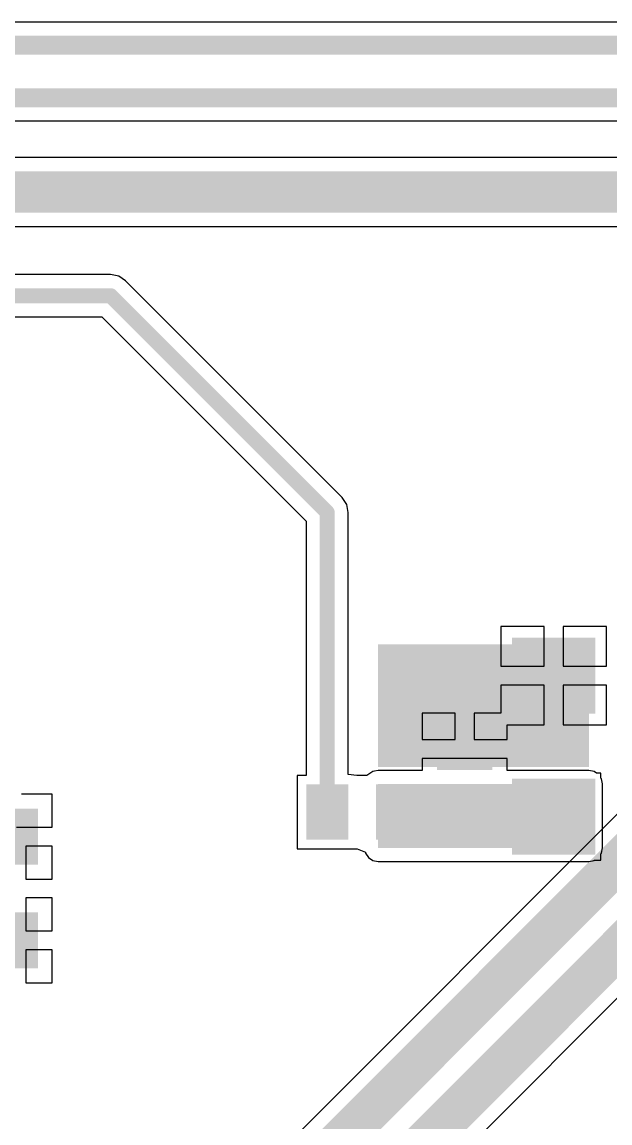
# Model space of a CAD drawing. Header units: millimetres. Extents: x -0.29 to 3.46, y -0.11 to 2.46.
# Drawn here: x 2.657 to 2.969, y 1.22 to 1.804 of the extents above; entities that cross this region are included whole.
import ezdxf

# ---------------------------------------------------------------- set-up
doc = ezdxf.new("R2010")
doc.units = ezdxf.units.MM
doc.header["$MEASUREMENT"] = 0
for name, color, linetype in [('BottomLayer', 5, 'Continuous'), ('BottomPaste', 16, 'Continuous'), ('BottomSolder', 6, 'Continuous'), ('TopLayer', 1, 'Continuous')]:
    doc.layers.add(name, color=color, linetype=linetype)

# ---------------------------------------------------------------- blocks, each defined once
blk = doc.blocks.new('C___0402_B_5')
at = {"layer": 'BottomLayer'}
for points in [[(-0.0095, 0.0125), (-0.0095, -0.0125), (-0.0275, -0.0125), (-0.0275, 0.0125)], [(0.0275, 0.0125), (0.0275, -0.0125), (0.0095, -0.0125), (0.0095, 0.0125)]]:
    blk.add_hatch(color=5, dxfattribs=at).paths.add_polyline_path(points)
at = {"layer": 'BottomPaste'}
for points in [[(-0.0095, 0.0125), (-0.0095, -0.0125), (-0.0275, -0.0125), (-0.0275, 0.0125)], [(0.0275, 0.0125), (0.0275, -0.0125), (0.0095, -0.0125), (0.0095, 0.0125)]]:
    blk.add_hatch(color=16, dxfattribs=at).paths.add_polyline_path(points)
at = {"layer": 'BottomSolder'}
for points in [[(-0.00714, 0.01486), (-0.00714, -0.01486), (-0.02986, -0.01486), (-0.02986, 0.01486)], [(0.02986, 0.01486), (0.02986, -0.01486), (0.00714, -0.01486), (0.00714, 0.01486)]]:
    blk.add_hatch(color=6, dxfattribs=at).paths.add_polyline_path(points)
blk = doc.blocks.new('R___0402_B_49')
at = {"layer": 'BottomLayer'}
for points in [[(-0.0095, 0.0125), (-0.0095, -0.0125), (-0.0275, -0.0125), (-0.0275, 0.0125)], [(0.0275, 0.0125), (0.0275, -0.0125), (0.0095, -0.0125), (0.0095, 0.0125)]]:
    blk.add_hatch(color=5, dxfattribs=at).paths.add_polyline_path(points)
at = {"layer": 'BottomPaste'}
for points in [[(-0.0095, 0.0125), (-0.0095, -0.0125), (-0.0275, -0.0125), (-0.0275, 0.0125)], [(0.0275, 0.0125), (0.0275, -0.0125), (0.0095, -0.0125), (0.0095, 0.0125)]]:
    blk.add_hatch(color=16, dxfattribs=at).paths.add_polyline_path(points)
at = {"layer": 'BottomSolder'}
for points in [[(-0.00733, 0.01467), (-0.00733, -0.01467), (-0.02967, -0.01467), (-0.02967, 0.01467)], [(0.02967, 0.01467), (0.02967, -0.01467), (0.00733, -0.01467), (0.00733, 0.01467)]]:
    blk.add_hatch(color=6, dxfattribs=at).paths.add_polyline_path(points)
blk = doc.blocks.new('R___0402_B_50')
at = {"layer": 'BottomLayer'}
for points in [[(-0.0095, 0.0125), (-0.0095, -0.0125), (-0.0275, -0.0125), (-0.0275, 0.0125)], [(0.0275, 0.0125), (0.0275, -0.0125), (0.0095, -0.0125), (0.0095, 0.0125)]]:
    blk.add_hatch(color=5, dxfattribs=at).paths.add_polyline_path(points)
at = {"layer": 'BottomPaste'}
for points in [[(-0.0095, 0.0125), (-0.0095, -0.0125), (-0.0275, -0.0125), (-0.0275, 0.0125)], [(0.0275, 0.0125), (0.0275, -0.0125), (0.0095, -0.0125), (0.0095, 0.0125)]]:
    blk.add_hatch(color=16, dxfattribs=at).paths.add_polyline_path(points)
at = {"layer": 'BottomSolder'}
for points in [[(-0.00733, 0.01467), (-0.00733, -0.01467), (-0.02967, -0.01467), (-0.02967, 0.01467)], [(0.02967, 0.01467), (0.02967, -0.01467), (0.00733, -0.01467), (0.00733, 0.01467)]]:
    blk.add_hatch(color=6, dxfattribs=at).paths.add_polyline_path(points)
blk = doc.blocks.new('SOT_23_B_71')
at = {"layer": 'BottomLayer'}
for points in [[(-0.05354, 0.05748), (-0.02126, 0.05748), (-0.02126, 0.02126), (-0.05354, 0.02126)], [(0.02126, 0.05748), (0.05354, 0.05748), (0.05354, 0.02126), (0.02126, 0.02126)], [(-0.01614, -0.02126), (0.01614, -0.02126), (0.01614, -0.05748), (-0.01614, -0.05748)]]:
    blk.add_hatch(color=5, dxfattribs=at).paths.add_polyline_path(points)
at = {"layer": 'BottomPaste'}
for points in [[(-0.05354, 0.05748), (-0.02126, 0.05748), (-0.02126, 0.02126), (-0.05354, 0.02126)], [(0.02126, 0.05748), (0.05354, 0.05748), (0.05354, 0.02126), (0.02126, 0.02126)], [(-0.01614, -0.02126), (0.01614, -0.02126), (0.01614, -0.05748), (-0.01614, -0.05748)]]:
    blk.add_hatch(color=16, dxfattribs=at).paths.add_polyline_path(points)
at = {"layer": 'BottomSolder'}
for points in [[(-0.05754, 0.06148), (-0.01726, 0.06148), (-0.01726, 0.01726), (-0.05754, 0.01726)], [(0.01726, 0.06148), (0.05754, 0.06148), (0.05754, 0.01726), (0.01726, 0.01726)], [(-0.02014, -0.01726), (0.02014, -0.01726), (0.02014, -0.06148), (-0.02014, -0.06148)]]:
    blk.add_hatch(color=6, dxfattribs=at).paths.add_polyline_path(points)
blk = doc.blocks.new('C___0402_B_122')
at = {"layer": 'BottomLayer'}
for points in [[(-0.0095, 0.0125), (-0.0095, -0.0125), (-0.0275, -0.0125), (-0.0275, 0.0125)], [(0.0275, 0.0125), (0.0275, -0.0125), (0.0095, -0.0125), (0.0095, 0.0125)]]:
    blk.add_hatch(color=5, dxfattribs=at).paths.add_polyline_path(points)
at = {"layer": 'BottomPaste'}
for points in [[(-0.0095, 0.0125), (-0.0095, -0.0125), (-0.0275, -0.0125), (-0.0275, 0.0125)], [(0.0275, 0.0125), (0.0275, -0.0125), (0.0095, -0.0125), (0.0095, 0.0125)]]:
    blk.add_hatch(color=16, dxfattribs=at).paths.add_polyline_path(points)
at = {"layer": 'BottomSolder'}
for points in [[(-0.00714, 0.01486), (-0.00714, -0.01486), (-0.02986, -0.01486), (-0.02986, 0.01486)], [(0.02986, 0.01486), (0.02986, -0.01486), (0.00714, -0.01486), (0.00714, 0.01486)]]:
    blk.add_hatch(color=6, dxfattribs=at).paths.add_polyline_path(points)

msp = doc.modelspace()

# ---------------------------------------------------------------- hatches: boundary and pattern name
at = {"layer": 'BottomLayer'}
for points in [[(2.846, 1.409), (2.958, 1.409), (2.958, 1.474), (2.846, 1.474)], [(2.846, 1.366), (2.958, 1.366), (2.958, 1.4), (2.846, 1.4)]]:
    msp.add_hatch(color=5, dxfattribs=at).paths.add_polyline_path(points)

# ---------------------------------------------------------------- linework, layer by layer
for p, q in [((3.20352, 1.80424), (2.33933, 1.80424)), ((2.36345, 1.75176), (3.18193, 1.75176)), ((2.982, 1.73235), (2.2346, 1.73235)), ((2.227, 1.69565), (2.9744, 1.69565)), ((2.704, 1.67022), (1.50843, 1.67022)), ((2.70829, 1.66936), (2.704, 1.67022)), ((2.704, 1.67022), (2.704, 1.67022)), ((2.71193, 1.66693), (2.70829, 1.66936)), ((2.82693, 1.55193), (2.71193, 1.66693)), ((1.41532, 1.64778), (2.69935, 1.64778)), ((2.69935, 1.64778), (2.80778, 1.53935)), ((2.82936, 1.54829), (2.82693, 1.55193)), ((2.82693, 1.55193), (2.82693, 1.55193)), ((2.83022, 1.544), (2.82936, 1.54829)), ((2.83022, 1.40494), (2.83022, 1.544)), ((2.83022, 1.544), (2.83022, 1.544)), ((2.80778, 1.53935), (2.80778, 1.4045)), ((2.93426, 1.48354), (2.91115, 1.48354)), ((2.91115, 1.48354), (2.91115, 1.4624)), ((2.93426, 1.4624), (2.93426, 1.48354)), ((2.96737, 1.48354), (2.94426, 1.48354)), ((2.94426, 1.48354), (2.94426, 1.4624)), ((2.96737, 1.4624), (2.96737, 1.48354)), ((2.91115, 1.4624), (2.93426, 1.4624)), ((2.94426, 1.4624), (2.96737, 1.4624)), ((2.93426, 1.4524), (2.91115, 1.4524)), ((2.91115, 1.4524), (2.91115, 1.4375)), ((2.93426, 1.43126), (2.93426, 1.4524)), ((2.96737, 1.4524), (2.94426, 1.4524)), ((2.94426, 1.4524), (2.94426, 1.43126)), ((2.96737, 1.43126), (2.96737, 1.4524)), ((2.887, 1.4375), (2.8695, 1.4375)), ((2.8695, 1.4375), (2.8695, 1.4235)), ((2.887, 1.4235), (2.887, 1.4375)), ((2.91115, 1.4375), (2.897, 1.4375)), ((2.897, 1.4375), (2.897, 1.4235)), ((2.9145, 1.4235), (2.9145, 1.43126)), ((2.9145, 1.43126), (2.93426, 1.43126)), ((2.94426, 1.43126), (2.96737, 1.43126)), ((2.8695, 1.4235), (2.887, 1.4235)), ((2.897, 1.4235), (2.9145, 1.4235)), ((2.892, 1.4135), (2.8695, 1.4135)), ((2.8695, 1.4135), (2.8695, 1.40714)), ((2.9145, 1.4135), (2.892, 1.4135)), ((2.9145, 1.40714), (2.9145, 1.4135)), ((2.80778, 1.4045), (2.803, 1.4045)), ((2.803, 1.4045), (2.803, 1.3655)), ((2.83472, 1.4045), (2.83022, 1.40494)), ((2.835, 1.4045), (2.83472, 1.4045)), ((2.83503, 1.40447), (2.835, 1.4045)), ((2.835, 1.4045), (2.835, 1.4045)), ((2.8352, 1.40445), (2.83503, 1.40447)), ((2.84, 1.4045), (2.8352, 1.40445)), ((2.84327, 1.40659), (2.84, 1.4045)), ((2.84407, 1.40675), (2.84327, 1.40659)), ((2.846, 1.40714), (2.84407, 1.40675)), ((2.8695, 1.40714), (2.846, 1.40714)), ((2.958, 1.40714), (2.9145, 1.40714)), ((2.96073, 1.40659), (2.958, 1.40714)), ((2.96201, 1.40574), (2.96073, 1.40659)), ((2.96437, 1.40574), (2.96201, 1.40574)), ((2.96437, 1.40307), (2.96437, 1.40574)), ((2.96459, 1.40273), (2.96437, 1.40307)), ((2.96514, 1.4), (2.96459, 1.40273)), ((2.96514, 1.366), (2.96514, 1.4)), ((2.673, 1.3945), (2.65669, 1.3945)), ((2.673, 1.377), (2.673, 1.3945)), ((2.654, 1.377), (2.673, 1.377)), ((2.673, 1.367), (2.659, 1.367)), ((2.659, 1.367), (2.659, 1.3495)), ((2.673, 1.3495), (2.673, 1.367)), ((2.803, 1.3655), (2.83405, 1.3655)), ((2.83405, 1.3655), (2.835, 1.3655)), ((2.835, 1.3655), (2.8393, 1.36381)), ((2.8393, 1.36381), (2.83941, 1.36327)), ((2.83941, 1.36327), (2.84095, 1.36095)), ((2.96437, 1.36293), (2.96459, 1.36327)), ((2.96437, 1.35946), (2.96437, 1.36293)), ((2.96459, 1.36327), (2.96514, 1.366)), ((2.84095, 1.36095), (2.84327, 1.35941)), ((2.84327, 1.35941), (2.846, 1.35886)), ((2.846, 1.35886), (2.958, 1.35886)), ((2.958, 1.35886), (2.96073, 1.35941)), ((2.96073, 1.35941), (2.96081, 1.35946)), ((2.96081, 1.35946), (2.96437, 1.35946)), ((2.659, 1.3495), (2.673, 1.3495)), ((2.673, 1.3395), (2.659, 1.3395)), ((2.659, 1.3395), (2.659, 1.322)), ((2.673, 1.322), (2.673, 1.3395)), ((2.659, 1.322), (2.673, 1.322)), ((2.673, 1.312), (2.659, 1.312)), ((2.659, 1.312), (2.659, 1.2945)), ((2.673, 1.2945), (2.673, 1.312)), ((2.659, 1.2945), (2.673, 1.2945))]:
    msp.add_line(p, q, dxfattribs=at)
for points, const_width in [([(2.32488, 1.792), (3.20352, 1.792)], 0.01), ([(2.349, 1.764), (3.187, 1.764)], 0.01), ([(2.227, 1.714), (2.982, 1.714)], 0.022), ([(1.382, 1.659), (2.704, 1.659)], 0.008), ([(2.704, 1.659), (2.819, 1.544)], 0.008), ([(2.819, 1.385), (2.819, 1.544)], 0.008)]:
    msp.add_lwpolyline(points, dxfattribs=dict(at, const_width=const_width))
at = {"layer": 'BottomLayer', "const_width": 0.004}
for points in [[(2.702, 1.659, 1), (2.706, 1.659, 1)], [(2.702, 1.659, 1), (2.706, 1.659, 1)], [(2.817, 1.544, 1), (2.821, 1.544, 1)], [(2.817, 1.544, 1), (2.821, 1.544, 1)], [(2.817, 1.385, 1), (2.821, 1.385, 1)]]:
    msp.add_lwpolyline(points, format="xyb", close=True, dxfattribs=at)
at = {"layer": 'TopLayer'}
for p, q in [((3.08308, 1.49404), (2.6804, 1.09135)), ((2.71268, 1.02604), (2.99902, 1.31238))]:
    msp.add_line(p, q, dxfattribs=at)
at = {"layer": 'TopLayer', "const_width": 0.022}
for points in [[(2.69869, 1.038), (3.292, 1.63131)], [(2.688, 1.073), (3.099, 1.484)]]:
    msp.add_lwpolyline(points, dxfattribs=at)

# ---------------------------------------------------------------- block references
for name, p, rotation in [('SOT_23_B_71', (2.97863, 1.42), 90), ('R___0402_B_49', (2.892, 1.4), 270), ('R___0402_B_50', (2.8375, 1.385), 180), ('C___0402_B_5', (2.6355, 1.372), 180), ('C___0402_B_122', (2.6355, 1.317), 180)]:
    msp.add_blockref(name, p, dxfattribs=dict(rotation=rotation))

doc.saveas('drawing.dxf')
